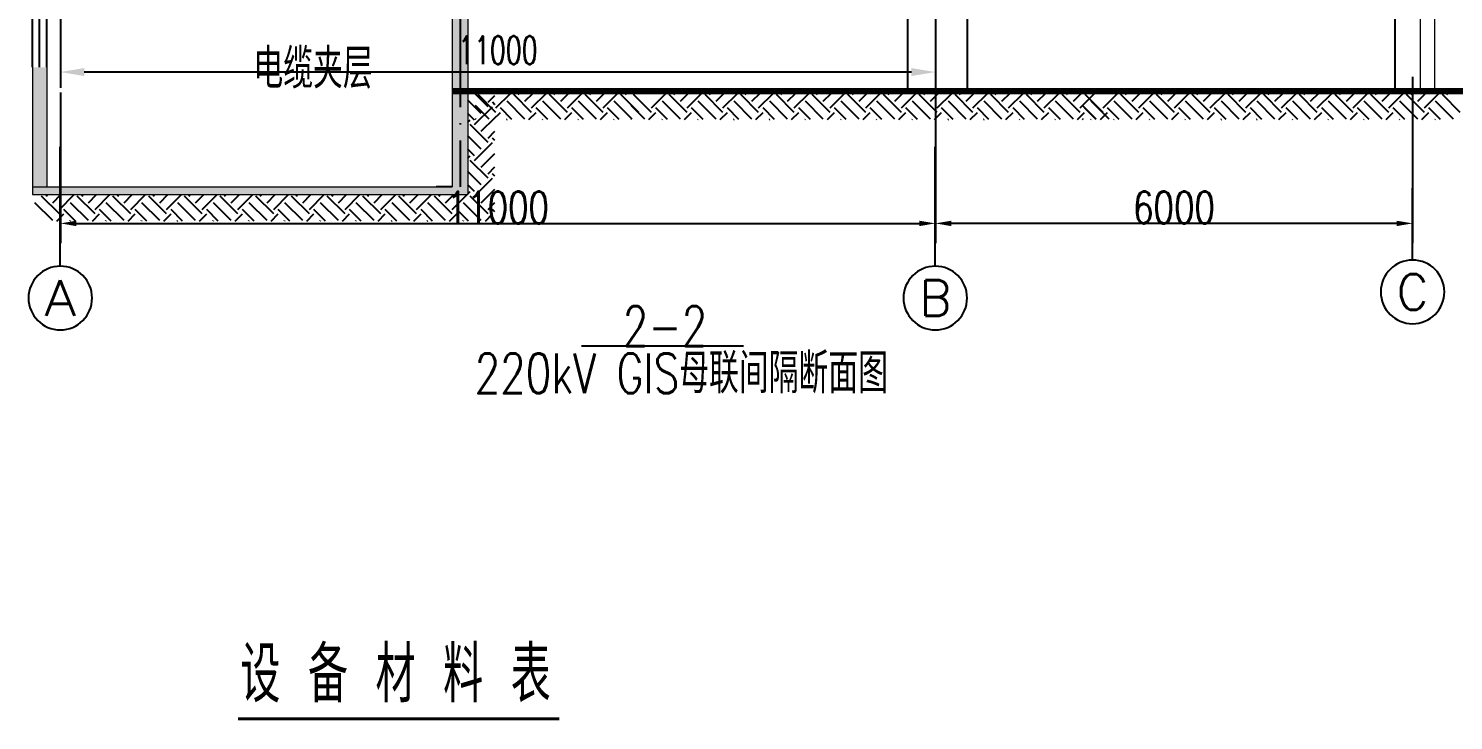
# Model space of a CAD drawing. Extents: x -61205 to 26665, y -81742 to 98141.
# Drawn here: x -421 to 17493, y 1584 to 10277 of the extents above; entities that cross this region are included whole.
import ezdxf
from ezdxf.enums import TextEntityAlignment as Align

# ---------------------------------------------------------------- set-up
doc = ezdxf.new("R2010")
doc.units = 0
doc.header["$LTSCALE"] = 1000
doc.header["$MEASUREMENT"] = 0
doc.linetypes.add('CENTER', pattern=[2, 1.25, -0.25, 0.25, -0.25])
doc.linetypes.add('DOTE', pattern=[2.42, 2, -0.2, 0.02, -0.2])
doc.layers.get('0').update_dxf_attribs({"linetype": 'CONTINUOUS'})
doc.layers.get('DEFPOINTS').update_dxf_attribs({"linetype": 'CONTINUOUS'})
for name, color, linetype in [('01', 7, 'CONTINUOUS'), ('09', 3, 'CONTINUOUS'), ('2', 7, 'CONTINUOUS'), ('AXIS', 3, 'CONTINUOUS'), ('AXIS_TEXT', 7, 'CONTINUOUS'), ('DOTE', 7, 'CENTER'), ('PUB_DIM', 3, 'CONTINUOUS'), ('PUB_HATCH', 8, 'CONTINUOUS'), ('WINDOW', 7, 'CONTINUOUS')]:
    doc.layers.add(name, color=color, linetype=linetype)
doc.layers.add('WALL', color=9, linetype='CONTINUOUS', lineweight=13)
doc.styles.add('A', font='geditxt.shx', dxfattribs={"width": 0.72, "bigfont": 'hzfs_1.shx'})
doc.styles.add('COMPLEX', font='geditxt.shx', dxfattribs={"bigfont": 'hzfs_1.shx'})
doc.styles.add('HZ', font='geditxt.shx', dxfattribs={"width": 0.75, "bigfont": 'hzfs_1.shx'})
doc.styles.add('intecad', font='geditxt.shx', dxfattribs={"width": 0.667, "bigfont": 'hzfs_1.shx'})
doc.styles.get("Standard").update_dxf_attribs({"font": 'geditxt.shx', "bigfont": 'hzfs_1.shx'})
doc.dimstyles.new('INTE$0', dxfattribs={"dimscale": 100, "dimtxt": 3.5, "dimasz": 3, "dimexe": 2, "dimexo": 0, "dimgap": 1, "dimtad": 1, "dimdsep": 46, "dimtxsty": 'intecad', "dimcen": 0, "dimclrd": 7, "dimclre": 7, "dimclrt": 6, "dimadec": 0, "dimazin": 2, "dimtp": 0.1, "dimtm": 0.1, "dimtfac": 0.71, "dimtix": 1, "dimtmove": 0, "dimatfit": 3, "dimfxl": 1, "dimlwd": -1, "dimlwe": -1, "dimarcsym": 0})
doc.dimstyles.get("Standard").update_dxf_attribs({"dimtxt": 0.18, "dimasz": 0.18, "dimexe": 0.18, "dimexo": 0.0625, "dimgap": 0.09, "dimtad": 0, "dimtih": 1, "dimtoh": 1, "dimdec": 4, "dimzin": 0, "dimdsep": 46, "dimtxsty": 'Standard', "dimcen": 0.09, "dimadec": 0, "dimazin": 0, "dimtfac": 1, "dimtdec": 4, "dimtofl": 0, "dimtmove": 0, "dimatfit": 3, "dimfxl": 1, "dimtolj": 1, "dimtzin": 0, "dimarcsym": 0})

# ---------------------------------------------------------------- blocks, each defined once
blk = doc.blocks.new('*D409')
at = {"layer": '09', "color": 7, "transparency": 16777216}
for p, q in [((-21, 10969), (-21, 9530)), ((10979, 10969), (10979, 9530)), ((10679, 9730), (279, 9730))]:
    blk.add_line(p, q, dxfattribs=at)
for points in [[(279, 9780), (279, 9680), (-21, 9730)], [(10679, 9780), (10679, 9680), (10979, 9730)]]:
    blk.add_solid(points, dxfattribs=at)
at = {"layer": 'DEFPOINTS', "color": 0, "transparency": 16777216}
for p in [(-21, 10969), (10979, 10969), (-21, 9730)]:
    blk.add_point(p, dxfattribs=at)
at = {"layer": '09', "color": 6, "transparency": 16777216, "insert": (5479, 10005), "char_height": 350, "attachment_point": 5, "style": 'intecad'}
blk.add_mtext('11000', dxfattribs=at)
blk = doc.blocks.new('_AXISO')
blk.add_circle((0, 0), 0.5)
at = {"layer": 'AXIS_TEXT', "style": 'COMPLEX', "width": 1.041667}
blk.add_attdef('A', text='', height=0.56, dxfattribs=at).set_placement((-0.25, -0.28), (0.25, -0.28), align=Align.FIT)
blk = doc.blocks.new('*D410')
at = {"color": 0, "lineweight": -2, "transparency": 16777216}
for p, q in [((10979, 9672), (10979, 7579)), ((16979, 9672), (16979, 7579)), ((16779, 7829), (11179, 7829))]:
    blk.add_line(p, q, dxfattribs=at)
at = {"color": 0, "transparency": 16777216}
for points in [[(11179, 7862), (11179, 7795), (10979, 7829)], [(16779, 7862), (16779, 7795), (16979, 7829)]]:
    blk.add_solid(points, dxfattribs=at)
at = {"layer": 'DEFPOINTS', "color": 0, "transparency": 16777216}
for p in [(10979, 9772), (16979, 9772), (10979, 7829)]:
    blk.add_point(p, dxfattribs=at)
at = {"color": 7, "transparency": 16777216, "insert": (13979, 8029), "char_height": 400, "attachment_point": 5, "style": 'HZ'}
blk.add_mtext('\\A1;6000', dxfattribs=at)
blk = doc.blocks.new('*D411')
at = {"color": 0, "lineweight": -2, "transparency": 16777216}
for p, q in [((-21, 9472), (-21, 7579)), ((10979, 9472), (10979, 7579)), ((179, 7829), (10779, 7829))]:
    blk.add_line(p, q, dxfattribs=at)
at = {"color": 0, "transparency": 16777216}
for points in [[(179, 7862), (179, 7795), (-21, 7829)], [(10779, 7862), (10779, 7795), (10979, 7829)]]:
    blk.add_solid(points, dxfattribs=at)
at = {"layer": 'DEFPOINTS', "color": 0, "transparency": 16777216}
for p in [(-21, 9572), (10979, 9572), (10979, 7829)]:
    blk.add_point(p, dxfattribs=at)
at = {"color": 7, "transparency": 16777216, "insert": (5479, 8029), "char_height": 400, "attachment_point": 5, "style": 'HZ'}
blk.add_mtext('\\A1;11000', dxfattribs=at)

msp = doc.modelspace()

# ---------------------------------------------------------------- hatches: boundary and pattern name
at = {"layer": '01'}
for points in [[(-371.489, 8290.121), (-371.489, 8190.121), (5103.511, 8190.121), (5103.511, 10590.121), (4903.511, 10590.121), (4903.511, 8290.121)], [(-191.489, 9790.121), (-371.489, 9790.121), (-371.489, 9460.121), (-371.489, 8290.121), (-191.489, 8290.121)]]:
    msp.add_hatch(color=256, dxfattribs=at).paths.add_polyline_path(points)

# ---------------------------------------------------------------- linework, layer by layer
for p, q in [((10628.511, 21090.121), (10628.511, 9490.121)), ((10628.511, 21090.121), (10628.511, 9490.121)), ((16753.511, 14590.121), (16753.511, 9490.121)), ((11378.511, 10690.121), (11378.511, 9490.121)), ((4903.511, 8290.121), (4703.511, 8290.121)), ((4903.511, 8290.121), (4903.511, 8290.121)), ((4903.511, 8290.121), (4903.511, 8290.121))]:
    msp.add_line(p, q, dxfattribs=at)
at = {"layer": '01', "const_width": 80}
msp.add_lwpolyline([(4903.511, 9490.121), (17253.511, 9490.121), (18672.439, 9490.121)], dxfattribs=at)
at = {"layer": '2', "color": 7, "const_width": 40}
msp.add_lwpolyline([(2212.893, 1603.66), (6253.598, 1603.66)], dxfattribs=at)
at = {"layer": 'AXIS'}
for p, q in [((-21.427, 7291.435), (-21.427, 8791.435)), ((10978.573, 7291.435), (10978.573, 8791.435)), ((16978.539, 7368.34), (16978.539, 8272.221))]:
    msp.add_line(p, q, dxfattribs=at)
at = {"layer": 'DOTE', "linetype": 'DOTE'}
msp.add_line((5003.511, 11290.121), (5003.511, 8290.121), dxfattribs=at)
at = {"layer": 'PUB_DIM', "color": 0}
msp.add_lwpolyline([(6532.235, 6288.888), (8568.633, 6288.888)], dxfattribs=at)
at = {"layer": 'PUB_HATCH'}
for p, q in [((5355.235, 9294.649), (5130.729, 9519.156)), ((5198.271, 9472.358), (5230.37, 9504.457)), ((7153.248, 9472.358), (7185.346, 9504.457)), ((12830.393, 9472.358), (12862.491, 9504.457)), ((5271.046, 9210.459), (5103.511, 9377.994)), ((5454.876, 9223.824), (5230.37, 9448.33)), ((5355.235, 9350.776), (5441.794, 9437.334)), ((5441.794, 9320.344), (5411.362, 9350.776)), ((5454.876, 9279.95), (5641.26, 9466.334)), ((5819.699, 9139.634), (5595.193, 9364.14)), ((5903.889, 9223.824), (5679.383, 9448.33)), ((5735.509, 9448.33), (5753.513, 9466.334)), ((5819.699, 9364.14), (5921.893, 9466.334)), ((5903.889, 9279.95), (6090.273, 9466.334)), ((6268.712, 9139.634), (6044.205, 9364.14)), ((6352.902, 9223.824), (6128.395, 9448.33)), ((6184.522, 9448.33), (6202.526, 9466.334)), ((6268.712, 9364.14), (6370.906, 9466.334)), ((6352.902, 9279.95), (6539.285, 9466.334)), ((6717.725, 9139.634), (6493.218, 9364.14)), ((6801.915, 9223.824), (6577.408, 9448.33)), ((6633.535, 9448.33), (6651.539, 9466.334)), ((6717.725, 9364.14), (6819.918, 9466.334)), ((6801.915, 9279.95), (6988.298, 9466.334)), ((7166.737, 9139.634), (6942.231, 9364.14)), ((7250.927, 9223.824), (7026.421, 9448.33)), ((7082.548, 9448.33), (7100.551, 9466.334)), ((7409.852, 9223.824), (7185.346, 9448.33)), ((7409.852, 9279.95), (7596.236, 9466.334)), ((7774.675, 9139.634), (7550.169, 9364.14)), ((7858.865, 9223.824), (7634.359, 9448.33)), ((7690.485, 9448.33), (7708.489, 9466.334)), ((7774.675, 9364.14), (7876.869, 9466.334)), ((7858.865, 9279.95), (8045.249, 9466.334)), ((8223.688, 9139.634), (7999.182, 9364.14)), ((8307.878, 9223.824), (8083.372, 9448.33)), ((8139.498, 9448.33), (8157.502, 9466.334)), ((8223.688, 9364.14), (8325.882, 9466.334)), ((8307.878, 9279.95), (8494.262, 9466.334)), ((8672.701, 9139.634), (8448.194, 9364.14)), ((8756.891, 9223.824), (8532.384, 9448.33)), ((8588.511, 9448.33), (8606.515, 9466.334)), ((8672.701, 9364.14), (8774.895, 9466.334)), ((8756.891, 9279.95), (8943.274, 9466.334)), ((9121.714, 9139.634), (8897.207, 9364.14)), ((9205.904, 9223.824), (8981.397, 9448.33)), ((9037.524, 9448.33), (9055.528, 9466.334)), ((9121.714, 9364.14), (9223.907, 9466.334)), ((9205.904, 9279.95), (9392.287, 9466.334)), ((9570.727, 9139.634), (9346.22, 9364.14)), ((9654.916, 9223.824), (9430.41, 9448.33)), ((9486.537, 9448.33), (9504.54, 9466.334)), ((9570.727, 9364.14), (9672.92, 9466.334)), ((9654.916, 9279.95), (9841.3, 9466.334)), ((10019.739, 9139.634), (9795.233, 9364.14)), ((10103.929, 9223.824), (9879.423, 9448.33)), ((9935.549, 9448.33), (9953.553, 9466.334)), ((10019.739, 9364.14), (10121.933, 9466.334)), ((10103.929, 9279.95), (10290.313, 9466.334)), ((10468.752, 9139.634), (10244.246, 9364.14)), ((10552.942, 9223.824), (10328.436, 9448.33)), ((10384.562, 9448.33), (10402.566, 9466.334)), ((10468.752, 9364.14), (10570.946, 9466.334)), ((10552.942, 9279.95), (10739.326, 9466.334)), ((10917.765, 9139.634), (10693.259, 9364.14)), ((11001.955, 9223.824), (10777.448, 9448.33)), ((10833.575, 9448.33), (10851.579, 9466.334)), ((10917.765, 9364.14), (11019.959, 9466.334)), ((11001.955, 9279.95), (11188.338, 9466.334)), ((11366.778, 9139.634), (11142.271, 9364.14)), ((11450.968, 9223.824), (11226.461, 9448.33)), ((11282.588, 9448.33), (11300.592, 9466.334)), ((11366.778, 9364.14), (11468.971, 9466.334)), ((11450.968, 9279.95), (11637.351, 9466.334)), ((11815.791, 9139.634), (11591.284, 9364.14)), ((11899.98, 9223.824), (11675.474, 9448.33)), ((11731.601, 9448.33), (11749.604, 9466.334)), ((11815.791, 9364.14), (11917.984, 9466.334)), ((11899.98, 9279.95), (12086.364, 9466.334)), ((12264.803, 9139.634), (12040.297, 9364.14)), ((12348.993, 9223.824), (12124.487, 9448.33)), ((12180.613, 9448.33), (12198.617, 9466.334)), ((12264.803, 9364.14), (12366.997, 9466.334)), ((12348.993, 9279.95), (12535.377, 9466.334)), ((12713.816, 9139.634), (12489.31, 9364.14)), ((12798.006, 9223.824), (12573.5, 9448.33)), ((12629.626, 9448.33), (12647.63, 9466.334)), ((12713.816, 9364.14), (12816.01, 9466.334)), ((12798.006, 9279.95), (12984.39, 9466.334)), ((13086.997, 9223.824), (12862.491, 9448.33)), ((13162.829, 9139.634), (12938.323, 9364.14)), ((13086.997, 9279.95), (13273.381, 9466.334)), ((13451.82, 9139.634), (13227.314, 9364.14)), ((13536.01, 9223.824), (13311.504, 9448.33)), ((13367.63, 9448.33), (13385.634, 9466.334)), ((13451.82, 9364.14), (13554.014, 9466.334)), ((13536.01, 9279.95), (13722.394, 9466.334)), ((13900.833, 9139.634), (13676.327, 9364.14)), ((13985.023, 9223.824), (13760.517, 9448.33)), ((13816.643, 9448.33), (13834.647, 9466.334)), ((13900.833, 9364.14), (14003.027, 9466.334)), ((13985.023, 9279.95), (14171.407, 9466.334)), ((14349.846, 9139.634), (14125.339, 9364.14)), ((14434.036, 9223.824), (14209.529, 9448.33)), ((14265.656, 9448.33), (14283.66, 9466.334)), ((14349.846, 9364.14), (14452.04, 9466.334)), ((14434.036, 9279.95), (14620.419, 9466.334)), ((14798.859, 9139.634), (14574.352, 9364.14)), ((14883.049, 9223.824), (14658.542, 9448.33)), ((14714.669, 9448.33), (14732.673, 9466.334)), ((14798.859, 9364.14), (14901.052, 9466.334)), ((14883.049, 9279.95), (15069.432, 9466.334)), ((15247.871, 9139.634), (15023.365, 9364.14)), ((15332.061, 9223.824), (15107.555, 9448.33)), ((15163.682, 9448.33), (15181.685, 9466.334)), ((15247.871, 9364.14), (15350.065, 9466.334)), ((15332.061, 9279.95), (15518.445, 9466.334)), ((15696.884, 9139.634), (15472.378, 9364.14)), ((15781.074, 9223.824), (15556.568, 9448.33)), ((15612.694, 9448.33), (15630.698, 9466.334)), ((15696.884, 9364.14), (15799.078, 9466.334)), ((15781.074, 9279.95), (15967.458, 9466.334)), ((16145.897, 9139.634), (15921.391, 9364.14)), ((16230.087, 9223.824), (16005.581, 9448.33)), ((16061.707, 9448.33), (16079.711, 9466.334)), ((16145.897, 9364.14), (16248.091, 9466.334)), ((16230.087, 9279.95), (16416.471, 9466.334)), ((16594.91, 9139.634), (16370.403, 9364.14)), ((16679.1, 9223.824), (16454.593, 9448.33)), ((16510.72, 9448.33), (16528.724, 9466.334)), ((16594.91, 9364.14), (16697.104, 9466.334)), ((16679.1, 9279.95), (16865.483, 9466.334)), ((17043.923, 9139.634), (16819.416, 9364.14)), ((17128.113, 9223.824), (16903.606, 9448.33)), ((16959.733, 9448.33), (16977.737, 9466.334)), ((17043.923, 9364.14), (17146.116, 9466.334)), ((17128.113, 9279.95), (17314.496, 9466.334)), ((17492.935, 9139.634), (17268.429, 9364.14)), ((17577.125, 9223.824), (17352.619, 9448.33)), ((17408.746, 9448.33), (17426.749, 9466.334)), ((5186.856, 9126.269), (5103.511, 9209.614)), ((5186.856, 9070.143), (5411.362, 9294.649)), ((5370.686, 9139.634), (5198.271, 9312.049)), ((5207.736, 9134.204), (5198.271, 9143.669)), ((5271.046, 8985.953), (5441.794, 9156.701)), ((5421.384, 9134.204), (5511.003, 9223.824)), ((5656.749, 9134.204), (5511.003, 9279.95)), ((5589.763, 9134.204), (5595.193, 9139.634)), ((5870.396, 9134.204), (5960.016, 9223.824)), ((6105.761, 9134.204), (5960.016, 9279.95)), ((6038.776, 9134.204), (6044.205, 9139.634)), ((6319.409, 9134.204), (6409.028, 9223.824)), ((6554.774, 9134.204), (6409.028, 9279.95)), ((6487.789, 9134.204), (6493.218, 9139.634)), ((6768.422, 9134.204), (6858.041, 9223.824)), ((7003.787, 9134.204), (6858.041, 9279.95)), ((6936.802, 9134.204), (6942.231, 9139.634)), ((7325.662, 9139.634), (7153.248, 9312.049)), ((7162.712, 9134.204), (7153.248, 9143.669)), ((7376.36, 9134.204), (7465.979, 9223.824)), ((7611.725, 9134.204), (7465.979, 9279.95)), ((7544.74, 9134.204), (7550.169, 9139.634)), ((7825.373, 9134.204), (7914.992, 9223.824)), ((8060.738, 9134.204), (7914.992, 9279.95)), ((7993.752, 9134.204), (7999.182, 9139.634)), ((8274.385, 9134.204), (8364.005, 9223.824)), ((8509.75, 9134.204), (8364.005, 9279.95)), ((8442.765, 9134.204), (8448.194, 9139.634)), ((8723.398, 9134.204), (8813.017, 9223.824)), ((8958.763, 9134.204), (8813.017, 9279.95)), ((8891.778, 9134.204), (8897.207, 9139.634)), ((9172.411, 9134.204), (9262.03, 9223.824)), ((9407.776, 9134.204), (9262.03, 9279.95)), ((9340.791, 9134.204), (9346.22, 9139.634)), ((9621.424, 9134.204), (9711.043, 9223.824)), ((9856.789, 9134.204), (9711.043, 9279.95)), ((9789.804, 9134.204), (9795.233, 9139.634)), ((10070.437, 9134.204), (10160.056, 9223.824)), ((10305.802, 9134.204), (10160.056, 9279.95)), ((10238.816, 9134.204), (10244.246, 9139.634)), ((10519.449, 9134.204), (10609.069, 9223.824)), ((10754.814, 9134.204), (10609.069, 9279.95)), ((10687.829, 9134.204), (10693.259, 9139.634)), ((10968.462, 9134.204), (11058.081, 9223.824)), ((11203.827, 9134.204), (11058.081, 9279.95)), ((11136.842, 9134.204), (11142.271, 9139.634)), ((11417.475, 9134.204), (11507.094, 9223.824)), ((11652.84, 9134.204), (11507.094, 9279.95)), ((11585.855, 9134.204), (11591.284, 9139.634)), ((11866.488, 9134.204), (11956.107, 9223.824)), ((12101.853, 9134.204), (11956.107, 9279.95)), ((12034.868, 9134.204), (12040.297, 9139.634)), ((12315.501, 9134.204), (12405.12, 9223.824)), ((12550.866, 9134.204), (12405.12, 9279.95)), ((12483.88, 9134.204), (12489.31, 9139.634)), ((12764.513, 9134.204), (12854.133, 9223.824)), ((13002.807, 9139.634), (12830.393, 9312.049)), ((12839.857, 9134.204), (12830.393, 9143.669)), ((12999.878, 9134.204), (12854.133, 9279.95)), ((12932.893, 9134.204), (12938.323, 9139.634)), ((13053.505, 9134.204), (13143.124, 9223.824)), ((13288.87, 9134.204), (13143.124, 9279.95)), ((13221.885, 9134.204), (13227.314, 9139.634)), ((13502.518, 9134.204), (13592.137, 9223.824)), ((13737.882, 9134.204), (13592.137, 9279.95)), ((13670.897, 9134.204), (13676.327, 9139.634)), ((13951.53, 9134.204), (14041.15, 9223.824)), ((14186.895, 9134.204), (14041.15, 9279.95)), ((14119.91, 9134.204), (14125.339, 9139.634)), ((14400.543, 9134.204), (14490.162, 9223.824)), ((14635.908, 9134.204), (14490.162, 9279.95)), ((14568.923, 9134.204), (14574.352, 9139.634)), ((14849.556, 9134.204), (14939.175, 9223.824)), ((15084.921, 9134.204), (14939.175, 9279.95)), ((15017.936, 9134.204), (15023.365, 9139.634)), ((15298.569, 9134.204), (15388.188, 9223.824)), ((15533.934, 9134.204), (15388.188, 9279.95)), ((15466.949, 9134.204), (15472.378, 9139.634)), ((15747.582, 9134.204), (15837.201, 9223.824)), ((15982.947, 9134.204), (15837.201, 9279.95)), ((15915.961, 9134.204), (15921.391, 9139.634)), ((16196.594, 9134.204), (16286.214, 9223.824)), ((16431.959, 9134.204), (16286.214, 9279.95)), ((16364.974, 9134.204), (16370.403, 9139.634)), ((16645.607, 9134.204), (16735.226, 9223.824)), ((16880.972, 9134.204), (16735.226, 9279.95)), ((16813.987, 9134.204), (16819.416, 9139.634)), ((17094.62, 9134.204), (17184.239, 9223.824)), ((17329.985, 9134.204), (17184.239, 9279.95)), ((17263, 9134.204), (17268.429, 9139.634)), ((5103.511, 9099.051), (5130.729, 9126.269)), ((5355.235, 8845.636), (5130.729, 9070.143)), ((5355.235, 8901.763), (5441.794, 8988.322)), ((5271.046, 8761.447), (5103.511, 8928.981)), ((5186.856, 8621.13), (5411.362, 8845.636)), ((5441.794, 8871.331), (5411.362, 8901.763)), ((5186.856, 8677.257), (5103.511, 8760.602)), ((5103.511, 8650.038), (5130.729, 8677.257)), ((5355.235, 8396.624), (5130.729, 8621.13)), ((5271.046, 8536.94), (5441.794, 8707.689)), ((5271.046, 8312.434), (5103.511, 8479.969)), ((5355.235, 8452.75), (5441.794, 8539.309)), ((5441.794, 8422.318), (5411.362, 8452.75)), ((5186.856, 8228.244), (5103.511, 8311.589)), ((5186.856, 8172.117), (5411.362, 8396.624)), ((5271.046, 8087.927), (5441.794, 8258.676)), ((-117.108, 7863.421), (-341.615, 8087.927)), ((-32.918, 7947.611), (-257.425, 8172.117)), ((-201.298, 8172.117), (-183.294, 8190.121)), ((-117.108, 8087.927), (-14.914, 8190.121)), ((-32.918, 8003.737), (153.465, 8190.121)), ((331.905, 7863.421), (107.398, 8087.927)), ((416.095, 7947.611), (191.588, 8172.117)), ((247.715, 8172.117), (265.719, 8190.121)), ((331.905, 8087.927), (434.098, 8190.121)), ((416.095, 8003.737), (602.478, 8190.121)), ((780.918, 7863.421), (556.411, 8087.927)), ((865.107, 7947.611), (640.601, 8172.117)), ((696.728, 8172.117), (714.731, 8190.121)), ((780.918, 8087.927), (883.111, 8190.121)), ((865.107, 8003.737), (1051.491, 8190.121)), ((1229.93, 7863.421), (1005.424, 8087.927)), ((1314.12, 7947.611), (1089.614, 8172.117)), ((1145.74, 8172.117), (1163.744, 8190.121)), ((1229.93, 8087.927), (1332.124, 8190.121)), ((1314.12, 8003.737), (1500.504, 8190.121)), ((1678.943, 7863.421), (1454.437, 8087.927)), ((1763.133, 7947.611), (1538.627, 8172.117)), ((1594.753, 8172.117), (1612.757, 8190.121)), ((1678.943, 8087.927), (1781.137, 8190.121)), ((1763.133, 8003.737), (1949.517, 8190.121)), ((2127.956, 7863.421), (1903.45, 8087.927)), ((2212.146, 7947.611), (1987.639, 8172.117)), ((2043.766, 8172.117), (2061.77, 8190.121)), ((2127.956, 8087.927), (2230.15, 8190.121)), ((2212.146, 8003.737), (2398.529, 8190.121)), ((2576.969, 7863.421), (2352.462, 8087.927)), ((2661.159, 7947.611), (2436.652, 8172.117)), ((2492.779, 8172.117), (2510.783, 8190.121)), ((2576.969, 8087.927), (2679.162, 8190.121)), ((2661.159, 8003.737), (2847.542, 8190.121)), ((3025.982, 7863.421), (2801.475, 8087.927)), ((3110.171, 7947.611), (2885.665, 8172.117)), ((2941.792, 8172.117), (2959.795, 8190.121)), ((3025.982, 8087.927), (3128.175, 8190.121)), ((3110.171, 8003.737), (3296.555, 8190.121)), ((3474.994, 7863.421), (3250.488, 8087.927)), ((3559.184, 7947.611), (3334.678, 8172.117)), ((3390.804, 8172.117), (3408.808, 8190.121)), ((3474.994, 8087.927), (3577.188, 8190.121)), ((3559.184, 8003.737), (3745.568, 8190.121)), ((3924.007, 7863.421), (3699.501, 8087.927)), ((4008.197, 7947.611), (3783.691, 8172.117)), ((3839.817, 8172.117), (3857.821, 8190.121)), ((3924.007, 8087.927), (4026.201, 8190.121)), ((4008.197, 8003.737), (4194.581, 8190.121)), ((4373.02, 7863.421), (4148.514, 8087.927)), ((4457.21, 7947.611), (4232.703, 8172.117)), ((4288.83, 8172.117), (4306.834, 8190.121)), ((4373.02, 8087.927), (4475.214, 8190.121)), ((4457.21, 8003.737), (4643.594, 8190.121)), ((4822.033, 7863.421), (4597.526, 8087.927)), ((4906.223, 7947.611), (4681.716, 8172.117)), ((4737.843, 8172.117), (4755.847, 8190.121)), ((4822.033, 8087.927), (4924.227, 8190.121)), ((4906.223, 8003.737), (5092.606, 8190.121)), ((5271.046, 7863.421), (5046.539, 8087.927)), ((5103.511, 8201.025), (5130.729, 8228.244)), ((5355.235, 7947.611), (5130.729, 8172.117)), ((5355.235, 8003.737), (5441.794, 8090.296)), ((-66.411, 7857.992), (23.208, 7947.611)), ((168.954, 7857.992), (23.208, 8003.737)), ((382.602, 7857.992), (472.221, 7947.611)), ((617.967, 7857.992), (472.221, 8003.737)), ((831.615, 7857.992), (921.234, 7947.611)), ((1066.98, 7857.992), (921.234, 8003.737)), ((1280.628, 7857.992), (1370.247, 7947.611)), ((1515.993, 7857.992), (1370.247, 8003.737)), ((1729.64, 7857.992), (1819.26, 7947.611)), ((1965.005, 7857.992), (1819.26, 8003.737)), ((2178.653, 7857.992), (2268.272, 7947.611)), ((2414.018, 7857.992), (2268.272, 8003.737)), ((2627.666, 7857.992), (2717.285, 7947.611)), ((2863.031, 7857.992), (2717.285, 8003.737)), ((3076.679, 7857.992), (3166.298, 7947.611)), ((3312.044, 7857.992), (3166.298, 8003.737)), ((3525.692, 7857.992), (3615.311, 7947.611)), ((3761.057, 7857.992), (3615.311, 8003.737)), ((3974.704, 7857.992), (4064.324, 7947.611)), ((4210.069, 7857.992), (4064.324, 8003.737)), ((4423.717, 7857.992), (4513.336, 7947.611)), ((4659.082, 7857.992), (4513.336, 8003.737)), ((4872.73, 7857.992), (4962.349, 7947.611)), ((5108.095, 7857.992), (4962.349, 8003.737)), ((5321.743, 7857.992), (5411.362, 7947.611)), ((5441.794, 7973.306), (5411.362, 8003.737)), ((101.969, 7857.992), (107.398, 7863.421)), ((550.982, 7857.992), (556.411, 7863.421)), ((999.995, 7857.992), (1005.424, 7863.421)), ((1449.007, 7857.992), (1454.437, 7863.421)), ((1898.02, 7857.992), (1903.45, 7863.421)), ((2347.033, 7857.992), (2352.462, 7863.421)), ((2796.046, 7857.992), (2801.475, 7863.421)), ((3245.059, 7857.992), (3250.488, 7863.421)), ((3694.071, 7857.992), (3699.501, 7863.421)), ((4143.084, 7857.992), (4148.514, 7863.421)), ((4592.097, 7857.992), (4597.526, 7863.421)), ((5041.11, 7857.992), (5046.539, 7863.421))]:
    msp.add_line(p, q, dxfattribs=at)
at = {"layer": 'WALL'}
for p, q in [((17073.511, 13970.953), (17073.511, 9490.121)), ((17253.511, 13970.953), (17253.511, 9490.121)), ((5103.511, 11288.924), (5103.511, 8190.121)), ((4903.511, 11190.121), (4903.511, 8290.121)), ((-371.489, 9790.121), (-371.489, 8190.121)), ((-191.489, 9790.121), (-191.489, 8290.121)), ((-371.489, 8290.121), (4903.511, 8290.121)), ((-371.489, 8190.121), (5103.511, 8190.121))]:
    msp.add_line(p, q, dxfattribs=at)
at = {"layer": 'WINDOW'}
for p, q in [((-371.489, 9790.121), (-371.489, 10590.121)), ((-281.489, 9790.121), (-281.489, 10590.121)), ((-191.489, 9790.121), (-191.489, 10590.121))]:
    msp.add_line(p, q, dxfattribs=at)

# ---------------------------------------------------------------- block references
at = {"layer": 'AXIS'}
ref = msp.add_blockref('_AXISO', (16978.539, 6968.34), dxfattribs=dict(at, xscale=-800, yscale=800, zscale=800))
ref.add_attrib('A', 'C', dxfattribs={"layer": 'AXIS_TEXT', "height": 448, "style": 'COMPLEX', "width": 1.488095}).set_placement((16778.539, 6744.34), (17178.539, 6744.34), align=Align.FIT)
ref = msp.add_blockref('_AXISO', (-21.427, 6891.435), dxfattribs=dict(at, xscale=-800, yscale=800, zscale=800))
ref.add_attrib('A', 'A', dxfattribs={"layer": 'AXIS_TEXT', "height": 448, "style": 'COMPLEX', "width": 1.57563}).set_placement((-221.427, 6667.435), (178.573, 6667.435), align=Align.FIT)
ref = msp.add_blockref('_AXISO', (10978.573, 6891.435), dxfattribs=dict(at, xscale=-800, yscale=800, zscale=800))
ref.add_attrib('A', 'B', dxfattribs={"layer": 'AXIS_TEXT', "height": 448, "style": 'COMPLEX', "width": 1.488095}).set_placement((10778.573, 6667.435), (11178.573, 6667.435), align=Align.FIT)

# ---------------------------------------------------------------- texts
at = {"layer": '2', "color": 7, "style": 'A', "width": 0.72}
msp.add_text('设 备 材 料 表', height=700, dxfattribs=at).set_placement((2242.02, 1811.881))
at = {"layer": 'PUB_DIM', "color": 0, "style": 'HZ', "width": 0.75}
msp.add_text('电缆夹层', height=500, dxfattribs=at).set_placement((3155.837, 9797.499), align=Align.MIDDLE)
for s, p in [('2-2', (7049.157, 6288.504)), ('220kV GIS母联间隔断面图', (5187.15, 5695.891))]:
    msp.add_text(s, height=500, dxfattribs=at).set_placement(p)

# ---------------------------------------------------------------- dimensions: what is measured, and where the dimension line sits
at = {"color": 3}
for base, p1, p2, picture, middle in [((10978.539, 7828.778), (16978.539, 9771.978), (10978.539, 9771.978), '*D410', (13978.539, 8028.778)), ((10978.573, 7828.778), (-21.427, 9571.978), (10978.573, 9571.978), '*D411', (5478.573, 8028.778))]:
    dim = msp.add_linear_dim(base=base, p1=p1, p2=p2, angle=180, dimstyle='Standard', override={"dimtxt": 400, "dimasz": 200, "dimexe": 250, "dimexo": 100, "dimgap": 0, "dimtad": 1, "dimtih": 0, "dimtoh": 0, "dimdec": 0, "dimtxsty": 'HZ', "dimsah": 1, "dimclrt": 7, "dimtdec": 2, "dimtix": 1, "dimtofl": 1, "dimtmove": 2}, dxfattribs=at)
    dim.commit()
    dim.dimension.update_dxf_attribs({"geometry": picture, "text_midpoint": middle})
at = {"layer": '09'}
dim = msp.add_linear_dim(base=(-21.427, 9729.826), p1=(10978.573, 10968.982), p2=(-21.427, 10968.982), dimstyle='INTE$0', dxfattribs=at)
dim.commit()
dim.dimension.update_dxf_attribs({"geometry": '*D409', "text_midpoint": (5478.573, 10004.826)})

doc.saveas('drawing.dxf')
